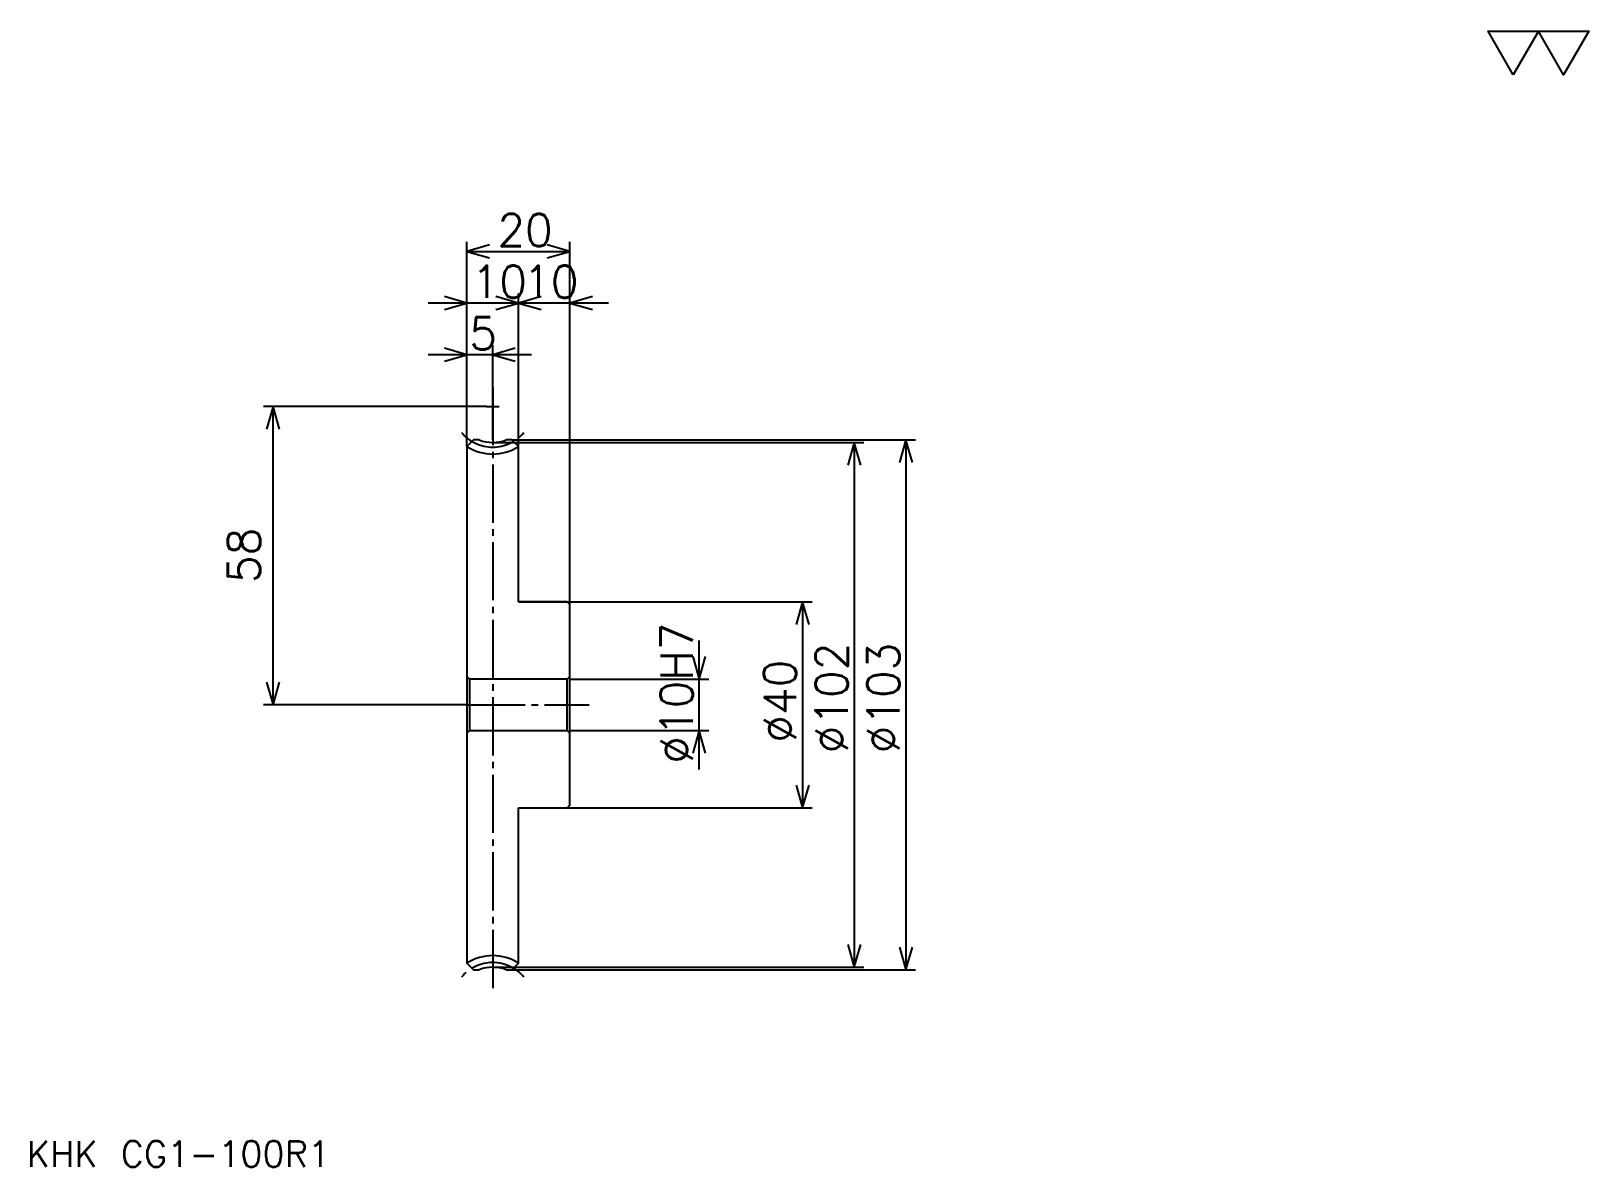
# Model space of a CAD drawing. Extents: x 13 to 316, y 14 to 235.
import ezdxf

# ---------------------------------------------------------------- set-up
doc = ezdxf.new("R2010")
doc.units = 0
doc.linetypes.add('DASHDOT', pattern=[15.073172, 11.304878, -1.256098, 1.256098, -1.256098])
doc.layers.get('0').update_dxf_attribs({"linetype": 'CONTINUOUS'})
doc.layers.add('DASHDOT', color=6, linetype='DASHDOT')
doc.styles.add('KANJI', font='TXT', dxfattribs={"bigfont": 'BIGFONT'})

msp = doc.modelspace()

# ---------------------------------------------------------------- linework, layer by layer
at = {"color": 5}
for p, q in [((98.121948, 155.128052), (98.121948, 193.658539)), ((98.121948, 191.774384), (118.121948, 191.774384)), ((118.121948, 155.128052), (118.121948, 193.658539)), ((115.658531, 181.725616), (90.585365, 181.725616)), ((125.658531, 181.725616), (100.585365, 181.725616)), ((108.121948, 155.128052), (108.121948, 183.609772)), ((103.121948, 155.128052), (103.121948, 173.560974)), ((110.658531, 171.676834), (90.585365, 171.676834)), ((101.890244, 161.628052), (58.554878, 161.628052)), ((60.439022, 103.628052), (60.439022, 161.628052)), ((98.121948, 153.871948), (98.121948, 155.128052)), ((103.121948, 154.628052), (118.121948, 154.628052)), ((106.865852, 155.128052), (118.121948, 155.128052)), ((108.121948, 153.871948), (108.121948, 155.128052)), ((118.121948, 155.128052), (185.323166, 155.128052)), ((118.121948, 123.128052), (118.121948, 155.128052)), ((118.121948, 154.628052), (175.274384, 154.628052)), ((173.390244, 154.628052), (173.390244, 52.628052)), ((183.439026, 155.128052), (183.439026, 52.128052)), ((108.121948, 123.628052), (118.121948, 123.628052)), ((118.121948, 123.628052), (165.225616, 123.628052)), ((163.341461, 123.628052), (163.341461, 83.628052)), ((143.243896, 91.091469), (143.243896, 116.164635)), ((118.121948, 108.628052), (145.128052, 108.628052)), ((98.121948, 103.628052), (58.554874, 103.628052)), ((118.121948, 98.628052), (145.128052, 98.628052)), ((108.121948, 83.628052), (118.121948, 83.628052)), ((118.121948, 83.628052), (165.225616, 83.628052)), ((103.121948, 52.628052), (118.121948, 52.628052)), ((106.865852, 52.128052), (118.121948, 52.128052)), ((118.121948, 52.628052), (175.274384, 52.628052)), ((118.121948, 52.128052), (185.323166, 52.128052))]:
    msp.add_line(p, q, dxfattribs=at)
at = {"color": 4}
for p, q in [((118.121948, 109.128052), (117.621948, 108.628052)), ((98.121948, 98.128052), (98.621948, 98.628052)), ((118.121948, 98.128052), (117.621948, 98.628052))]:
    msp.add_line(p, q, dxfattribs=at)
at = {"color": 7}
msp.add_lwpolyline([(301.463409, 226.097565), (296.564636, 234.588791), (316.15976, 234.588791), (311.260956, 226.097565), (306.362183, 234.588791), (301.463409, 226.097565)], dxfattribs=at)
at = {"color": 5}
for points in [[(102.518288, 193.030487), (98.121948, 191.774384), (102.518288, 190.518295)], [(113.725609, 190.518295), (118.121948, 191.774384), (113.725609, 193.030487)], [(93.725609, 180.469513), (98.121948, 181.725616), (93.725609, 182.98172)], [(103.725609, 180.469513), (108.121948, 181.725616), (103.725609, 182.98172)], [(112.518288, 182.98172), (108.121948, 181.725616), (112.518288, 180.469513)], [(122.518288, 182.98172), (118.121948, 181.725616), (122.518288, 180.469513)], [(93.725609, 170.420746), (98.121948, 171.676834), (93.725609, 172.932922)], [(107.518288, 172.932922), (103.121948, 171.676834), (107.518288, 170.420746)], [(61.695118, 157.23172), (60.439022, 161.628052), (59.182926, 157.23172)], [(174.646332, 150.23172), (173.390244, 154.628052), (172.134155, 150.23172)], [(184.695114, 150.73172), (183.439026, 155.128052), (182.182922, 150.73172)], [(164.597565, 119.231712), (163.341461, 123.628052), (162.085358, 119.231712)], [(141.987808, 113.024391), (143.243896, 108.628052), (144.5, 113.024391)], [(59.182926, 108.024391), (60.439022, 103.628052), (61.695118, 108.024391)], [(144.5, 94.231712), (143.243896, 98.628052), (141.987808, 94.231712)], [(162.085358, 88.024391), (163.341461, 83.628052), (164.597565, 88.024391)], [(172.134155, 57.024391), (173.390244, 52.628052), (174.646332, 57.024391)], [(182.182922, 56.524391), (183.439026, 52.128052), (184.695114, 56.524391)]]:
    msp.add_lwpolyline(points, dxfattribs=at)
at = {"color": 4}
for points in [[(100.523872, 155.128052), (99.378044, 155.128052), (98.121948, 153.871948), (98.121948, 98.128052)], [(108.121948, 123.628052), (108.121948, 153.871948), (106.865852, 155.128052), (105.720024, 155.128052)], [(108.121948, 83.628052), (117.621948, 83.628052), (118.121948, 84.128052), (118.121948, 123.128052), (117.621948, 123.628052), (108.121948, 123.628052)], [(98.121948, 109.128052), (98.621948, 108.628052), (98.621948, 98.628052), (117.621948, 98.628052), (117.621948, 108.628052), (98.621948, 108.628052)], [(98.121948, 98.128052), (98.121948, 53.384148), (99.378044, 52.128052), (100.523872, 52.128052)], [(105.720024, 52.128052), (106.865852, 52.128052), (108.121948, 53.384148), (108.121948, 83.628052)]]:
    msp.add_lwpolyline(points, dxfattribs=at)
for centre, radius, start, end in [((103.121948, 161.628052), 7, 248.21321192, 291.78678997), ((103.121948, 161.628052), 9.25, 237.27956006, 302.72043994), ((103.121948, 45.628052), 9.25, 57.27956006, 122.72043994), ((103.121948, 45.628052), 7, 68.21321003, 111.78678808)]:
    msp.add_arc(centre, radius, start, end, dxfattribs=at)
at = {"layer": 'DASHDOT', "color": 7}
for p, q in [((103.121948, 165.396347), (103.121948, 48.35976)), ((101.890244, 161.628052), (104.353653, 161.628052)), ((98.121948, 103.628052), (121.890244, 103.628052))]:
    msp.add_line(p, q, dxfattribs=at)
for centre, start, end in [((103.121948, 161.628052), 219.99999848, 320.00000152), ((103.121948, 45.628052), 39.99999848, 140.00000152)]:
    msp.add_arc(centre, 7.9, start, end, dxfattribs=at)

# ---------------------------------------------------------------- texts
at = {"color": 7, "style": 'KANJI'}
for s, height, p in [('20', 6.280488, (104.039635, 192.779266)), ('10', 6.280488, (99.039635, 182.730499)), ('10', 6.280488, (109.039627, 182.730499)), ('5', 6.280488, (98.580788, 172.681702)), ('KHK CG1-100R1', 5.02439, (12.560976, 13.817073))]:
    msp.add_text(s, height=height, dxfattribs=at).set_placement(p)
for s, p in [('58', (57.926826, 127.289635)), ('%%c10H7', (141.987808, 92.166161)), ('%%c102', (172.134155, 94.207321)), ('%%c103', (182.182922, 94.207321)), ('%%c40', (162.085358, 96.248474))]:
    msp.add_text(s, height=6.280488, rotation=90, dxfattribs=at).set_placement(p)

doc.saveas('drawing.dxf')
